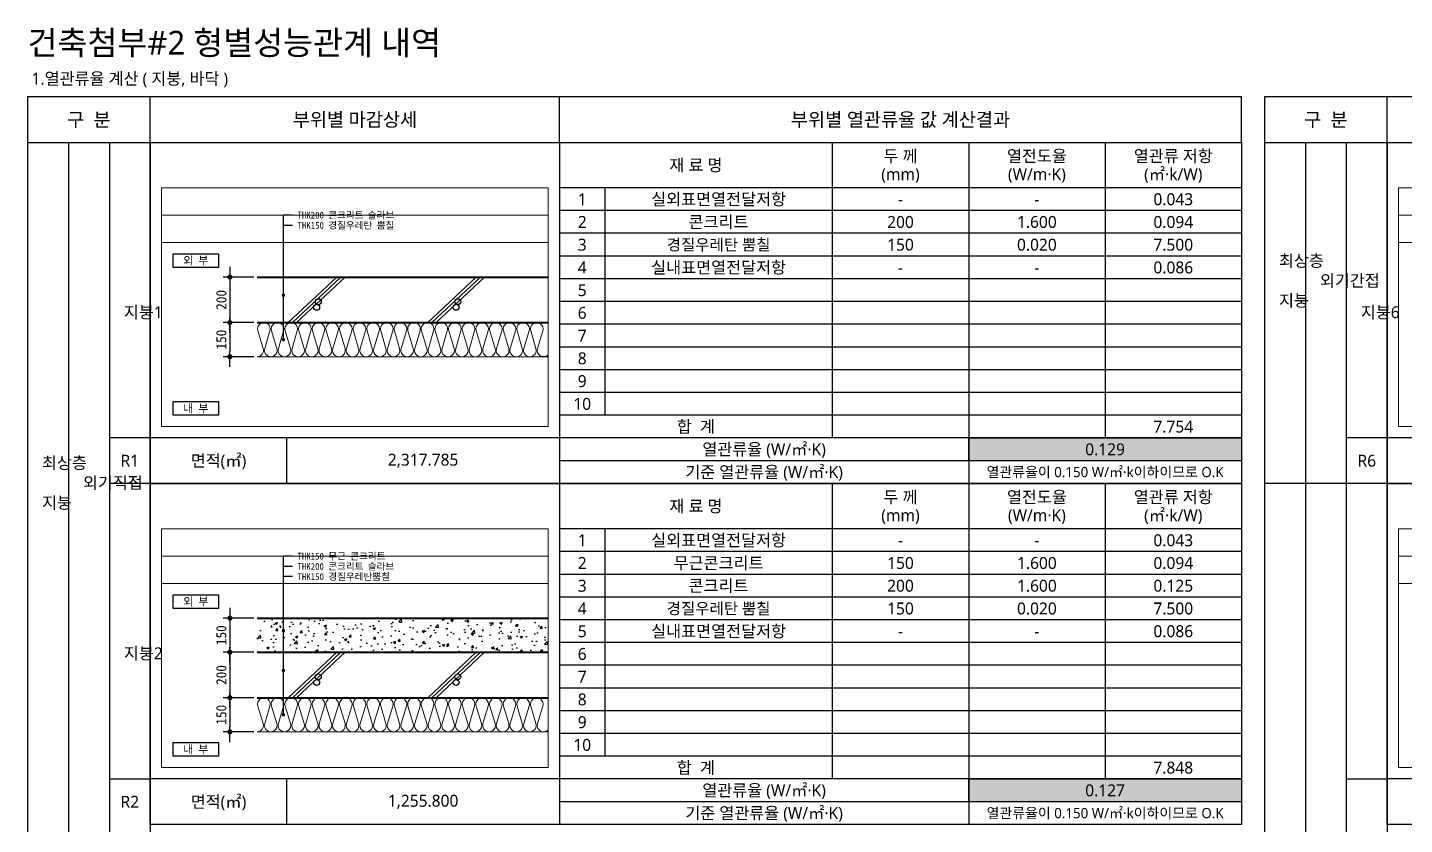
# Model space of a CAD drawing. Header units: millimetres. Extents: x 433 to 50040, y -8477 to -471.
# Drawn here: x 13033 to 19090, y -3976 to -471 of the extents above; entities that cross this region are included whole.
import ezdxf
from ezdxf.enums import TextEntityAlignment as Align

# ---------------------------------------------------------------- set-up
doc = ezdxf.new("R2010")
doc.units = ezdxf.units.MM
doc.header["$MEASUREMENT"] = 0
doc.header["$PDSIZE"] = -10
doc.layers.get('0').update_dxf_attribs({"linetype": 'CONTINUOUS'})
doc.layers.get('Defpoints').update_dxf_attribs({"color": 153, "linetype": 'CONTINUOUS'})
for name, color, linetype in [('2', 4, 'CONTINUOUS'), ('HATCH-1', 8, 'CONTINUOUS'), ('RXANNOT', 4, 'CONTINUOUS')]:
    doc.layers.add(name, color=color, linetype=linetype)
for name, color, linetype, lineweight in [('A-CONC-LIN1', 2, 'CONTINUOUS', 40), ('A-DIMS', 7, 'CONTINUOUS', 25), ('A-MKXS-LEAD', 7, 'CONTINUOUS', 25), ('A-MKXS-TEXT1', 3, 'CONTINUOUS', 25), ('A-MKXX-NAME', 3, 'CONTINUOUS', 25), ('A-MKXX-SYMB', 7, 'CONTINUOUS', 25), ('A-XXXX-HATC', 8, 'CONTINUOUS', 18), ('A-XXXX-INSL2', 8, 'CONTINUOUS', 18), ('A-XXXX-TABL', 7, 'CONTINUOUS', 25), ('A-XXXX-TXT1', 3, 'CONTINUOUS', 25)]:
    doc.layers.add(name, color=color, linetype=linetype, lineweight=lineweight)
doc.layers.add('A-XXXX-NPLT', color=144, linetype='CONTINUOUS', lineweight=15, plot=False)
doc.styles.add('HY울릉도L', font='')
doc.styles.add('돋움체', font='')
doc.styles.add('맑은고딕', font='malgun.ttf')
doc.styles.get('HY울릉도L').set_extended_font_data('HYwulM')
doc.styles.get('돋움체').set_extended_font_data('DotumChe')
doc.dimstyles.new('CDIM', dxfattribs={"dimtxt": 3, "dimasz": 1.5, "dimexe": 2, "dimexo": 1, "dimgap": 1, "dimtad": 1, "dimdec": 0, "dimrnd": 0.5, "dimzin": 0, "dimdsep": 32, "dimlunit": 6, "dimtxsty": 'HY울릉도L', "dimblk1": '_CIDOT', "dimblk2": '_CIDOT', "dimsah": 1, "dimcen": 5.5, "dimclrd": 2, "dimclre": 2, "dimclrt": 7, "dimadec": 0, "dimazin": 0, "dimtfac": 1, "dimtdec": 0, "dimtix": 1, "dimtmove": 2, "dimatfit": 1, "dimldrblk": '_CIDOT', "dimfxl": 1, "dimtolj": 1, "dimtzin": 0, "dimlwd": -1, "dimarcsym": 0})

# ---------------------------------------------------------------- blocks, each defined once
blk = doc.blocks.new('1')
at = {"layer": 'A-XXXX-HATC'}
h = blk.add_hatch(color=254, dxfattribs=at)
h.dxf.hatch_style = 1
h.paths.add_polyline_path([(3600, -1300), (4800, -1300), (4800, -1400), (3600, -1400)])
at = {"layer": 'A-XXXX-NPLT', "ltscale": 50}
for p, q in [((1750, -320), (50, -320)), ((1750, -440), (50, -440))]:
    blk.add_line(p, q, dxfattribs=at)
blk.add_lwpolyline([(1750, -1250), (50, -1250), (50, -200), (1750, -200)], close=True, dxfattribs=at)
at = {"layer": 'A-XXXX-TABL'}
for p, q in [((1800, 0), (1800, -1500)), ((3000, 0), (3000, -1300)), ((3600, 0), (3600, -1500)), ((4200, 0), (4200, -1300)), ((4800, -200), (1800, -200)), ((2000, -200), (2000, -1200)), ((4800, -300), (1800, -300)), ((4800, -400), (1800, -400)), ((4800, -500), (1800, -500)), ((4800, -600), (1800, -600)), ((4800, -700), (1800, -700)), ((4800, -800), (1800, -800)), ((4800, -900), (1800, -900)), ((4800, -1000), (1800, -1000)), ((4800, -1100), (1800, -1100)), ((4800, -1200), (1800, -1200)), ((4800, -1300), (0, -1300)), ((600, -1500), (600, -1300)), ((4800, -1400), (1800, -1400))]:
    blk.add_line(p, q, dxfattribs=at)
blk.add_lwpolyline([(4800, -1500), (0, -1500), (0, 0), (4800, 0)], close=True, dxfattribs=at)
at = {"layer": 'A-XXXX-TABL', "color": 2, "const_width": 5}
blk.add_lwpolyline([(3600, -1300), (4800, -1300), (4800, -1400), (3600, -1400)], close=True, dxfattribs=at)
at = {"layer": 'A-MKXX-NAME', "style": '맑은고딕'}
for s, p in [('두 께', (3300, -60)), ('열전도율', (3900, -60)), ('열관류 저항', (4500, -60)), ('재 료 명', (2400, -100)), ('(mm)', (3300, -140)), ('(W/m·K)', (3900, -140)), ('(㎡·k/W)', (4500, -140)), ('1', (1900, -250)), ('2', (1900, -350)), ('3', (1900, -450)), ('4', (1900, -550)), ('5', (1900, -650)), ('6', (1900, -750)), ('7', (1900, -850)), ('8', (1900, -950)), ('9', (1900, -1050)), ('10', (1900, -1150)), ('합  계', (2400, -1250)), ('열관류율 (W/㎡·K)', (2700, -1350)), ('면적(㎡)', (300, -1400)), ('기준 열관류율 (W/㎡·K)', (2700, -1450))]:
    blk.add_text(s, height=52.5, dxfattribs=at).set_placement(p, align=Align.MIDDLE_CENTER)
blk = doc.blocks.new('asdf')
at = {"layer": '2'}
blk.add_line((15396, -2604), (15396, -2071), dxfattribs=at)
at = {"layer": 'A-XXXX-TABL'}
for p, q in [((2596, -2604), (2596, -2071)), ((7396, -2604), (7396, -2071)), ((17106, -2604), (17106, -2071)), ((1156, -2604), (1156, -22604)), ((1636, -2604), (1636, -22604)), ((2116, -2604), (2116, -22604)), ((2596, -2604), (2596, -22604)), ((15666, -2604), (15666, -22604)), ((16146, -2604), (16146, -22604)), ((16626, -2604), (16626, -22604)), ((17106, -2604), (17106, -22604)), ((2596, -6071), (2116, -6071)), ((17106, -6071), (16626, -6071)), ((2596, -6604), (2116, -6604)), ((17106, -6604), (16626, -6604)), ((2596, -10071), (2116, -10071)), ((17106, -10071), (16626, -10071))]:
    blk.add_line(p, q, dxfattribs=at)
at = {"layer": 'A-XXXX-TABL', "color": 3}
for points in [[(15396, -2071), (1156, -2071), (1156, -2604), (15396, -2604)], [(29906, -2071), (15666, -2071), (15666, -2604), (29906, -2604)]]:
    blk.add_lwpolyline(points, close=True, dxfattribs=at)
at = {"layer": '2', "xscale": 2.666666666666639, "yscale": 2.666666666666639, "zscale": 2.666666666666639}
for p in [(2596, -2604), (17106, -2604), (2596, -6604), (17106, -6604)]:
    blk.add_blockref('1', p, dxfattribs=at)
at = {"layer": 'A-MKXX-NAME', "style": '맑은고딕'}
for s, p in [('구  분', (1876, -2337)), ('부위별 마감상세', (4996, -2337)), ('부위별 열관류율 값 계산결과', (11396, -2337)), ('구  분', (16386, -2337))]:
    blk.add_text(s, height=160, dxfattribs=at).set_placement(p, align=Align.MIDDLE_CENTER)
blk = doc.blocks.new('_CIDOT')
at = {"color": 0, "linetype": 'ByBlock'}
blk.add_line((2, 0), (-1, 0), dxfattribs=at)
at = {"color": 0, "linetype": 'ByBlock', "const_width": 0.5}
blk.add_lwpolyline([(-0.25, 0, 1), (0.25, 0, 1)], format="xyb", close=True, dxfattribs=at)
blk = doc.blocks.new('*D15')
at = {"layer": 'A-DIMS', "lineweight": -2, "transparency": 16777216}
for p, q in [((14028.5, -1569.1), (13893.5, -1569.1)), ((14028.5, -1769.1), (13893.5, -1769.1))]:
    blk.add_line(p, q, dxfattribs=at)
at = {"layer": 'A-DIMS', "transparency": 16777216}
blk.add_line((13923.5, -1591.6), (13923.5, -1746.6), dxfattribs=at)
at = {"layer": 'Defpoints', "color": 0, "transparency": 16777216}
for p in [(14043.5, -1569.1), (13923.5, -1769.1), (14043.5, -1769.1)]:
    blk.add_point(p, dxfattribs=at)
at = {"layer": 'A-DIMS', "transparency": 16777216, "xscale": 22.5, "yscale": 22.5, "zscale": 22.5}
for p, rotation in [((13923.5, -1569.1), 90), ((13923.5, -1769.1), 270)]:
    blk.add_blockref('_CIDOT', p, dxfattribs=dict(at, rotation=rotation))
at = {"layer": 'A-DIMS', "color": 3, "transparency": 16777216, "insert": (13886, -1669.1), "char_height": 45, "attachment_point": 5, "rotation": 90, "style": '돋움체'}
blk.add_mtext('\\A1;200', dxfattribs=at)
blk = doc.blocks.new('*D16')
at = {"layer": 'A-DIMS', "lineweight": -2, "transparency": 16777216}
for p, q in [((14028.5, -1769.1), (13893.5, -1769.1)), ((14028.5, -1919.1), (13893.5, -1919.1))]:
    blk.add_line(p, q, dxfattribs=at)
at = {"layer": 'A-DIMS', "transparency": 16777216}
blk.add_line((13923.5, -1791.6), (13923.5, -1896.6), dxfattribs=at)
at = {"layer": 'Defpoints', "color": 0, "transparency": 16777216}
for p in [(14043.5, -1769.1), (13923.5, -1919.1), (14043.5, -1919.1)]:
    blk.add_point(p, dxfattribs=at)
at = {"layer": 'A-DIMS', "transparency": 16777216, "xscale": 22.5, "yscale": 22.5, "zscale": 22.5}
for p, rotation in [((13923.5, -1769.1), 90), ((13923.5, -1919.1), 270)]:
    blk.add_blockref('_CIDOT', p, dxfattribs=dict(at, rotation=rotation))
at = {"layer": 'A-DIMS', "color": 3, "transparency": 16777216, "insert": (13886, -1844.1), "char_height": 45, "attachment_point": 5, "rotation": 90, "style": '돋움체'}
blk.add_mtext('\\A1;150', dxfattribs=at)
blk = doc.blocks.new('*D41')
at = {"layer": 'A-DIMS', "lineweight": -2, "transparency": 16777216}
for p, q in [((14028.5, -3219.1), (13893.5, -3219.1)), ((14028.5, -3419.1), (13893.5, -3419.1))]:
    blk.add_line(p, q, dxfattribs=at)
at = {"layer": 'A-DIMS', "transparency": 16777216}
blk.add_line((13923.5, -3241.6), (13923.5, -3396.6), dxfattribs=at)
at = {"layer": 'Defpoints', "color": 0, "transparency": 16777216}
for p in [(14043.5, -3219.1), (13923.5, -3419.1), (14043.5, -3419.1)]:
    blk.add_point(p, dxfattribs=at)
at = {"layer": 'A-DIMS', "transparency": 16777216, "xscale": 22.5, "yscale": 22.5, "zscale": 22.5}
for p, rotation in [((13923.5, -3219.1), 90), ((13923.5, -3419.1), 270)]:
    blk.add_blockref('_CIDOT', p, dxfattribs=dict(at, rotation=rotation))
at = {"layer": 'A-DIMS', "color": 3, "transparency": 16777216, "insert": (13886, -3319.1), "char_height": 45, "attachment_point": 5, "rotation": 90, "style": '돋움체'}
blk.add_mtext('\\A1;200', dxfattribs=at)
blk = doc.blocks.new('*D42')
at = {"layer": 'A-DIMS', "lineweight": -2, "transparency": 16777216}
for p, q in [((14028.5, -3419.1), (13893.5, -3419.1)), ((14028.5, -3569.1), (13893.5, -3569.1))]:
    blk.add_line(p, q, dxfattribs=at)
at = {"layer": 'A-DIMS', "transparency": 16777216}
blk.add_line((13923.5, -3441.6), (13923.5, -3546.6), dxfattribs=at)
at = {"layer": 'Defpoints', "color": 0, "transparency": 16777216}
for p in [(14043.5, -3419.1), (13923.5, -3569.1), (14043.5, -3569.1)]:
    blk.add_point(p, dxfattribs=at)
at = {"layer": 'A-DIMS', "transparency": 16777216, "xscale": 22.5, "yscale": 22.5, "zscale": 22.5}
for p, rotation in [((13923.5, -3419.1), 90), ((13923.5, -3569.1), 270)]:
    blk.add_blockref('_CIDOT', p, dxfattribs=dict(at, rotation=rotation))
at = {"layer": 'A-DIMS', "color": 3, "transparency": 16777216, "insert": (13886, -3494.1), "char_height": 45, "attachment_point": 5, "rotation": 90, "style": '돋움체'}
blk.add_mtext('\\A1;150', dxfattribs=at)
blk = doc.blocks.new('*D43')
at = {"layer": 'A-DIMS', "lineweight": -2, "transparency": 16777216}
for p, q in [((14028.5, -3069.1), (13893.5, -3069.1)), ((14028.5, -3219.1), (13893.5, -3219.1))]:
    blk.add_line(p, q, dxfattribs=at)
at = {"layer": 'A-DIMS', "transparency": 16777216}
blk.add_line((13923.5, -3091.6), (13923.5, -3196.6), dxfattribs=at)
at = {"layer": 'Defpoints', "color": 0, "transparency": 16777216}
for p in [(14043.5, -3069.1), (13923.5, -3219.1), (14043.5, -3219.1)]:
    blk.add_point(p, dxfattribs=at)
at = {"layer": 'A-DIMS', "transparency": 16777216, "xscale": 22.5, "yscale": 22.5, "zscale": 22.5}
for p, rotation in [((13923.5, -3069.1), 90), ((13923.5, -3219.1), 270)]:
    blk.add_blockref('_CIDOT', p, dxfattribs=dict(at, rotation=rotation))
at = {"layer": 'A-DIMS', "color": 3, "transparency": 16777216, "insert": (13886, -3144.1), "char_height": 45, "attachment_point": 5, "rotation": 90, "style": '돋움체'}
blk.add_mtext('\\A1;150', dxfattribs=at)

msp = doc.modelspace()

# ---------------------------------------------------------------- hatches: boundary and pattern name
at = {"layer": 'HATCH-1'}
h = msp.add_hatch(dxfattribs=at)
h.set_pattern_fill('AR-CONC', color=256, scale=15)
h.set_pattern_definition([(50, (0, 0), (107.58903, -9.4128), [11.25, -123.75]), (355, (0, 0), (-20.8127, 112.8288), [9, -99]), (100.45144, (8.97, -0.78), (86.7763, 103.416), [9.561, -105.1713]), (46.1842, (0, 30), (160.0862, -24.8279), [16.875, -185.625]), (96.6356, (13.34, 27.93), (140.1993, 146.1178), [14.3416, -157.757]), (351.1842, (0, 30), (140.1993, 146.1178), [13.5, -148.5]), (21, (15, 22.5), (89.53606, -60.39283), [11.25, -123.75]), (326, (15, 22.5), (36.4973, 108.7725), [9, -99]), (71.45144, (22.46, 17.47), (126.03336, 48.3797), [9.561, -105.1713]), (37.5, (0, 0), (1.82398, 49.93408), [0, -97.8, 0, -100.5, 0, -99.375]), (7.5, (0, 0), (39.46043, 59.16176), [0, -57.3, 0, -95.55, 0, -37.875]), (327.5, (-33.45, 0), (80.07337, -3.38323), [0, -37.5, 0, -117, 0, -155.25]), (317.5, (-48.45, 0), (87.47793, 15.01575), [0, -48.75, 0, -77.7, 0, -110.25])])
h.paths.add_polyline_path([(14043.5, -3219.1), (14043.5, -3069.1), (15323.5, -3069.1), (15323.5, -3219.1)])

# ---------------------------------------------------------------- linework, layer by layer
at = {"layer": 'A-CONC-LIN1'}
for p, q in [((14043.5, -1569.1), (15323.5, -1569.1)), ((14043.5, -1769.1), (15323.5, -1769.1)), ((14043.5, -3069.1), (15323.5, -3069.1)), ((14043.5, -3219.1), (15323.5, -3219.1)), ((14043.5, -3419.1), (15323.5, -3419.1))]:
    msp.add_line(p, q, dxfattribs=at)
at = {"layer": 'A-MKXS-LEAD'}
for p, q in [((14158.9, -1844.1), (14158.9, -1296.5)), ((14198.9, -1296.5), (14158.9, -1296.5)), ((14198.9, -1341.5), (14158.9, -1341.5)), ((14158.9, -3494.1), (14158.9, -2796.5)), ((14198.9, -2796.5), (14158.9, -2796.5)), ((14198.9, -2841.5), (14158.9, -2841.5)), ((14198.9, -2886.5), (14158.9, -2886.5))]:
    msp.add_line(p, q, dxfattribs=at)
at = {"layer": 'A-MKXS-LEAD', "const_width": 7.5}
for points in [[(14155.2, -1649.1, 1), (14162.7, -1649.1, 1)], [(14155.2, -1844.1, 1), (14162.7, -1844.1, 1)], [(14155.2, -3124.1, 1), (14162.7, -3124.1, 1)], [(14155.2, -3299.1, 1), (14162.7, -3299.1, 1)], [(14155.2, -3494.1, 1), (14162.7, -3494.1, 1)]]:
    msp.add_lwpolyline(points, format="xyb", close=True, dxfattribs=at)
at = {"layer": 'A-MKXX-SYMB'}
for points in [[(13873.5, -1526.5), (13673.5, -1526.5), (13673.5, -1466.5), (13873.5, -1466.5)], [(13873.5, -2176.5), (13673.5, -2176.5), (13673.5, -2116.5), (13873.5, -2116.5)], [(13873.5, -3026.5), (13673.5, -3026.5), (13673.5, -2966.5), (13873.5, -2966.5)], [(13873.5, -3676.5), (13673.5, -3676.5), (13673.5, -3616.5), (13873.5, -3616.5)]]:
    msp.add_lwpolyline(points, close=True, dxfattribs=at)
at = {"layer": 'A-XXXX-INSL2'}
for p, q in [((14043.5, -1919.1), (15323.5, -1919.1)), ((14043.5, -3569.1), (15323.5, -3569.1))]:
    msp.add_line(p, q, dxfattribs=at)
for points in [[(15323.5, -1910.7, -0.793966), (15277, -1882.8), (15300, -1805.5, 1.37259), (15247, -1805.5), (15270, -1882.8, -1.37259), (15217, -1882.8), (15240, -1805.5, 1.37259), (15187, -1805.5), (15210, -1882.8, -1.37259), (15157, -1882.8), (15180, -1805.5, 1.37259), (15127, -1805.5), (15150, -1882.8, -1.37259), (15097, -1882.8), (15120, -1805.5, 1.37259), (15067, -1805.5), (15090, -1882.8, -1.37259), (15037, -1882.8), (15060, -1805.5, 1.37259), (15007, -1805.5), (15030, -1882.8, -1.37259), (14977, -1882.8), (15000, -1805.5, 1.37259), (14947, -1805.5), (14970, -1882.8, -1.37259), (14917, -1882.8), (14940, -1805.5, 1.37259), (14887, -1805.5), (14910, -1882.8, -1.37259), (14857, -1882.8), (14880, -1805.5, 0.509267), (14853.5, -1769.1, 0.509267), (14827, -1805.5), (14850, -1882.8, -1.37259), (14797, -1882.8), (14820, -1805.5, 1.37259), (14767, -1805.5), (14790, -1882.8, -1.37259), (14737, -1882.8), (14760, -1805.5, 1.37259), (14707, -1805.5), (14730, -1882.8, -1.37259), (14677, -1882.8), (14700, -1805.5, 1.37259), (14647, -1805.5), (14670, -1882.8, -1.37259), (14617, -1882.8), (14640, -1805.5, 1.37259), (14587, -1805.5), (14610, -1882.8, -1.37259), (14557, -1882.8), (14580, -1805.5, 1.37259), (14527, -1805.5), (14550, -1882.8, -1.37259), (14497, -1882.8), (14520, -1805.5, 1.37259), (14467, -1805.5), (14490, -1882.8, -1.37259), (14437, -1882.8), (14460, -1805.5, 1.37259), (14407, -1805.5), (14430, -1882.8, -1.37259), (14377, -1882.8), (14400, -1805.5, 1.37259), (14347, -1805.5), (14370, -1882.8, -1.37259), (14317, -1882.8), (14340, -1805.5, 1.37259), (14287, -1805.5), (14310, -1882.8, -1.37259), (14257, -1882.8), (14280, -1805.5, 1.37259), (14227, -1805.5), (14250, -1882.8, -1.37259), (14197, -1882.8), (14220, -1805.5, 1.37259), (14167, -1805.5), (14190, -1882.8, -1.37259), (14137, -1882.8), (14160, -1805.5, 1.37259), (14107, -1805.5), (14130, -1882.8, -1.37259), (14077, -1882.8), (14100, -1805.5, 1.37259), (14047, -1805.5), (14070, -1882.8, -0.508699), (14043.5, -1919.1)], [(15323.5, -3560.7, -0.793966), (15277, -3532.8), (15300, -3455.5, 1.37259), (15247, -3455.5), (15270, -3532.8, -1.37259), (15217, -3532.8), (15240, -3455.5, 1.37259), (15187, -3455.5), (15210, -3532.8, -1.37259), (15157, -3532.8), (15180, -3455.5, 1.37259), (15127, -3455.5), (15150, -3532.8, -1.37259), (15097, -3532.8), (15120, -3455.5, 1.37259), (15067, -3455.5), (15090, -3532.8, -1.37259), (15037, -3532.8), (15060, -3455.5, 1.37259), (15007, -3455.5), (15030, -3532.8, -1.37259), (14977, -3532.8), (15000, -3455.5, 1.37259), (14947, -3455.5), (14970, -3532.8, -1.37259), (14917, -3532.8), (14940, -3455.5, 1.37259), (14887, -3455.5), (14910, -3532.8, -1.37259), (14857, -3532.8), (14880, -3455.5, 0.509267), (14853.5, -3419.1, 0.509267), (14827, -3455.5), (14850, -3532.8, -1.37259), (14797, -3532.8), (14820, -3455.5, 1.37259), (14767, -3455.5), (14790, -3532.8, -1.37259), (14737, -3532.8), (14760, -3455.5, 1.37259), (14707, -3455.5), (14730, -3532.8, -1.37259), (14677, -3532.8), (14700, -3455.5, 1.37259), (14647, -3455.5), (14670, -3532.8, -1.37259), (14617, -3532.8), (14640, -3455.5, 1.37259), (14587, -3455.5), (14610, -3532.8, -1.37259), (14557, -3532.8), (14580, -3455.5, 1.37259), (14527, -3455.5), (14550, -3532.8, -1.37259), (14497, -3532.8), (14520, -3455.5, 1.37259), (14467, -3455.5), (14490, -3532.8, -1.37259), (14437, -3532.8), (14460, -3455.5, 1.37259), (14407, -3455.5), (14430, -3532.8, -1.37259), (14377, -3532.8), (14400, -3455.5, 1.37259), (14347, -3455.5), (14370, -3532.8, -1.37259), (14317, -3532.8), (14340, -3455.5, 1.37259), (14287, -3455.5), (14310, -3532.8, -1.37259), (14257, -3532.8), (14280, -3455.5, 1.37259), (14227, -3455.5), (14250, -3532.8, -1.37259), (14197, -3532.8), (14220, -3455.5, 1.37259), (14167, -3455.5), (14190, -3532.8, -1.37259), (14137, -3532.8), (14160, -3455.5, 1.37259), (14107, -3455.5), (14130, -3532.8, -1.37259), (14077, -3532.8), (14100, -3455.5, 1.37259), (14047, -3455.5), (14070, -3532.8, -0.508699), (14043.5, -3569.1)]]:
    msp.add_lwpolyline(points, format="xyb", dxfattribs=at)
at = {"layer": 'A-XXXX-TABL'}
for p, q in [((13573.5, -2476.5), (13393.5, -2476.5)), ((18834.8, -2476.5), (18474.8, -2476.5))]:
    msp.add_line(p, q, dxfattribs=at)
at = {"layer": 'HATCH-1'}
for p, q in [((14180.3, -1769.1), (14393.5, -1569.1)), ((14198.6, -1769.1), (14411.8, -1569.1)), ((14216.9, -1769.1), (14430, -1569.1)), ((14794.1, -1769.1), (15007.2, -1569.1)), ((14812.3, -1769.1), (15025.5, -1569.1)), ((14830.6, -1769.1), (15043.7, -1569.1)), ((14180.3, -3419.1), (14393.5, -3219.1)), ((14198.6, -3419.1), (14411.8, -3219.1)), ((14216.9, -3419.1), (14430, -3219.1)), ((14794.1, -3419.1), (15007.2, -3219.1)), ((14812.3, -3419.1), (15025.5, -3219.1)), ((14830.6, -3419.1), (15043.7, -3219.1))]:
    msp.add_line(p, q, dxfattribs=at)
for centre in [(14305.2, -1701.9), (14312.6, -1677.4), (14918.9, -1701.9), (14926.3, -1677.4), (14312.6, -3327.4), (14926.3, -3327.4), (14305.2, -3351.9), (14918.9, -3351.9)]:
    msp.add_circle(centre, 13.1, dxfattribs=at)

# ---------------------------------------------------------------- block references
at = {"layer": 'RXANNOT', "xscale": 0.3750000000000039, "yscale": 0.3750000000000039, "zscale": 0.3750000000000039}
msp.add_blockref('asdf', (12600, 0), dxfattribs=at)

# ---------------------------------------------------------------- texts
at = {"layer": 'A-MKXS-TEXT1', "style": '돋움체'}
for s, p in [('THK200 콘크리트 슬라브', (14220.9, -1296.5)), ('THK150 경질우레탄 뿜칠', (14220.9, -1341.5)), ('THK150 무근 콘크리트', (14220.9, -2796.5)), ('THK200 콘크리트 슬라브', (14220.9, -2841.5)), ('THK150 경질우레탄뿜칠', (14220.9, -2886.5))]:
    msp.add_text(s, height=30, dxfattribs=at).set_placement(p, align=Align.MIDDLE_LEFT)
at = {"layer": 'A-MKXX-NAME', "style": '맑은고딕'}
msp.add_text(' 1.열관류율 계산 ( 지붕, 바닥 )', height=52.5, dxfattribs=at).set_placement((13033.5, -696), align=Align.MIDDLE_LEFT)
at = {"layer": 'A-MKXX-NAME'}
for s, height, style, p in [('실외표면열전달저항', 52.5, '맑은고딕', (16073.5, -1226.5)), ('0.043', 52.5, '맑은고딕', (18073.5, -1226.5)), ('-', 52.5, '맑은고딕', (16873.5, -1226.5)), ('-', 52.5, '맑은고딕', (17473.5, -1226.5)), ('콘크리트', 52.5, '맑은고딕', (16073.5, -1326.5)), ('200', 52.5, '맑은고딕', (16873.5, -1326.5)), ('1.600', 52.5, '맑은고딕', (17473.5, -1326.5)), ('0.094', 52.5, '맑은고딕', (18073.5, -1326.5)), ('경질우레탄 뿜칠', 50, '맑은고딕', (16073.5, -1426.5)), ('150', 52.5, '맑은고딕', (16873.5, -1426.5)), ('0.020', 52.5, '맑은고딕', (17473.5, -1426.5)), ('7.500', 52.5, '맑은고딕', (18073.5, -1426.5)), ('외 부', 35, '돋움체', (13773.5, -1496.5)), ('실내표면열전달저항', 52.5, '맑은고딕', (16073.5, -1526.5)), ('0.086', 52.5, '맑은고딕', (18073.5, -1526.5)), ('-', 52.5, '맑은고딕', (16873.5, -1526.5)), ('-', 52.5, '맑은고딕', (17473.5, -1526.5)), ('내 부', 35, '돋움체', (13773.5, -2146.5)), ('7.754', 52.5, '맑은고딕', (18073.5, -2226.5)), ('열관류율이 0.150 W/㎡·k이하이므로 O.K', 45, '맑은고딕', (17773.5, -2426.5)), ('실외표면열전달저항', 52.5, '맑은고딕', (16073.5, -2726.5)), ('0.043', 52.5, '맑은고딕', (18073.5, -2726.5)), ('-', 52.5, '맑은고딕', (16873.5, -2726.5)), ('-', 52.5, '맑은고딕', (17473.5, -2726.5)), ('무근콘크리트', 52.5, '맑은고딕', (16073.5, -2826.5)), ('150', 52.5, '맑은고딕', (16873.5, -2826.5)), ('1.600', 52.5, '맑은고딕', (17473.5, -2826.5)), ('0.094', 52.5, '맑은고딕', (18073.5, -2826.5)), ('콘크리트', 52.5, '맑은고딕', (16073.5, -2926.5)), ('200', 52.5, '맑은고딕', (16873.5, -2926.5)), ('1.600', 52.5, '맑은고딕', (17473.5, -2926.5)), ('0.125', 52.5, '맑은고딕', (18073.5, -2926.5)), ('외 부', 35, '돋움체', (13773.5, -2996.5)), ('경질우레탄 뿜칠', 50, '맑은고딕', (16073.5, -3026.5)), ('150', 52.5, '맑은고딕', (16873.5, -3026.5)), ('0.020', 52.5, '맑은고딕', (17473.5, -3026.5)), ('7.500', 52.5, '맑은고딕', (18073.5, -3026.5)), ('실내표면열전달저항', 52.5, '맑은고딕', (16073.5, -3126.5)), ('-', 52.5, '맑은고딕', (16873.5, -3126.5)), ('-', 52.5, '맑은고딕', (17473.5, -3126.5)), ('0.086', 52.5, '맑은고딕', (18073.5, -3126.5)), ('내 부', 35, '돋움체', (13773.5, -3646.5)), ('7.848', 52.5, '맑은고딕', (18073.5, -3726.5)), ('열관류율이 0.150 W/㎡·k이하이므로 O.K', 45, '맑은고딕', (17773.5, -3926.5))]:
    msp.add_text(s, height=height, dxfattribs=dict(at, style=style)).set_placement(p, align=Align.MIDDLE_CENTER)
at = {"layer": 'A-MKXX-NAME', "color": 1, "style": '맑은고딕'}
for s, p in [('0.129', (17773.5, -2326.5)), ('0.127', (17773.5, -3826.5))]:
    msp.add_text(s, height=52.5, dxfattribs=at).set_placement(p, align=Align.MIDDLE_CENTER)
at = {"layer": 'A-MKXX-NAME', "style": '맑은고딕'}
for s, p in [('R1', (13483.5, -2376.5)), ('2,317.785', (14773.5, -2376.5)), ('R6', (18924.8, -2376.5)), ('R2', (13483.5, -3876.5)), ('1,255.800', (14773.5, -3876.5))]:
    msp.add_text(s, height=52.5, dxfattribs=at).set_placement(p, align=Align.MIDDLE)
at = {"layer": 'A-MKXX-NAME', "char_height": 52.5, "attachment_point": 4, "style": '맑은고딕'}
for s, heights, insert in [('최상층\\P\\P지붕', [902.4], (18538.5, -1587.4)), ('외기간접', [494], (18718.5, -1587.4)), ('지붕1', [494], (13457.2, -1726.5)), ('지붕6', [494], (18898.5, -1726.5)), ('최상층\\P\\P지붕', [778.3], (13097.2, -2476.5)), ('외기직접', [494], (13277.2, -2476.5)), ('지붕2', [494], (13457.2, -3226.5))]:
    msp.add_mtext_dynamic_manual_height_columns(s, width=52.5, gutter_width=1026.9, heights=heights, dxfattribs=dict(at, insert=insert))
at = {"layer": 'A-XXXX-TXT1', "style": '맑은고딕'}
msp.add_text('건축첨부#2 형별성능관계 내역', height=105, dxfattribs=at).set_placement((13033.5, -538.5), align=Align.MIDDLE_LEFT)

# ---------------------------------------------------------------- dimensions: what is measured, and where the dimension line sits
at = {"layer": 'A-DIMS'}
for base, p1, p2, picture, middle in [((13923.5, -1769.1), (14043.5, -1569.1), (14043.5, -1769.1), '*D15', (13886, -1669.1)), ((13923.5, -1919.1), (14043.5, -1769.1), (14043.5, -1919.1), '*D16', (13886, -1844.1)), ((13923.5, -3219.1), (14043.5, -3069.1), (14043.5, -3219.1), '*D43', (13886, -3144.1)), ((13923.5, -3419.1), (14043.5, -3219.1), (14043.5, -3419.1), '*D41', (13886, -3319.1)), ((13923.5, -3569.1), (14043.5, -3419.1), (14043.5, -3569.1), '*D42', (13886, -3494.1))]:
    dim = msp.add_linear_dim(base=base, p1=p1, p2=p2, angle=270, dimstyle='CDIM', override={"dimscale": 15, "dimtxsty": '돋움체', "dimclrd": 256, "dimclre": 256, "dimclrt": 3}, dxfattribs=at)
    dim.commit()
    dim.dimension.update_dxf_attribs({"geometry": picture, "text_midpoint": middle})

doc.saveas('drawing.dxf')
